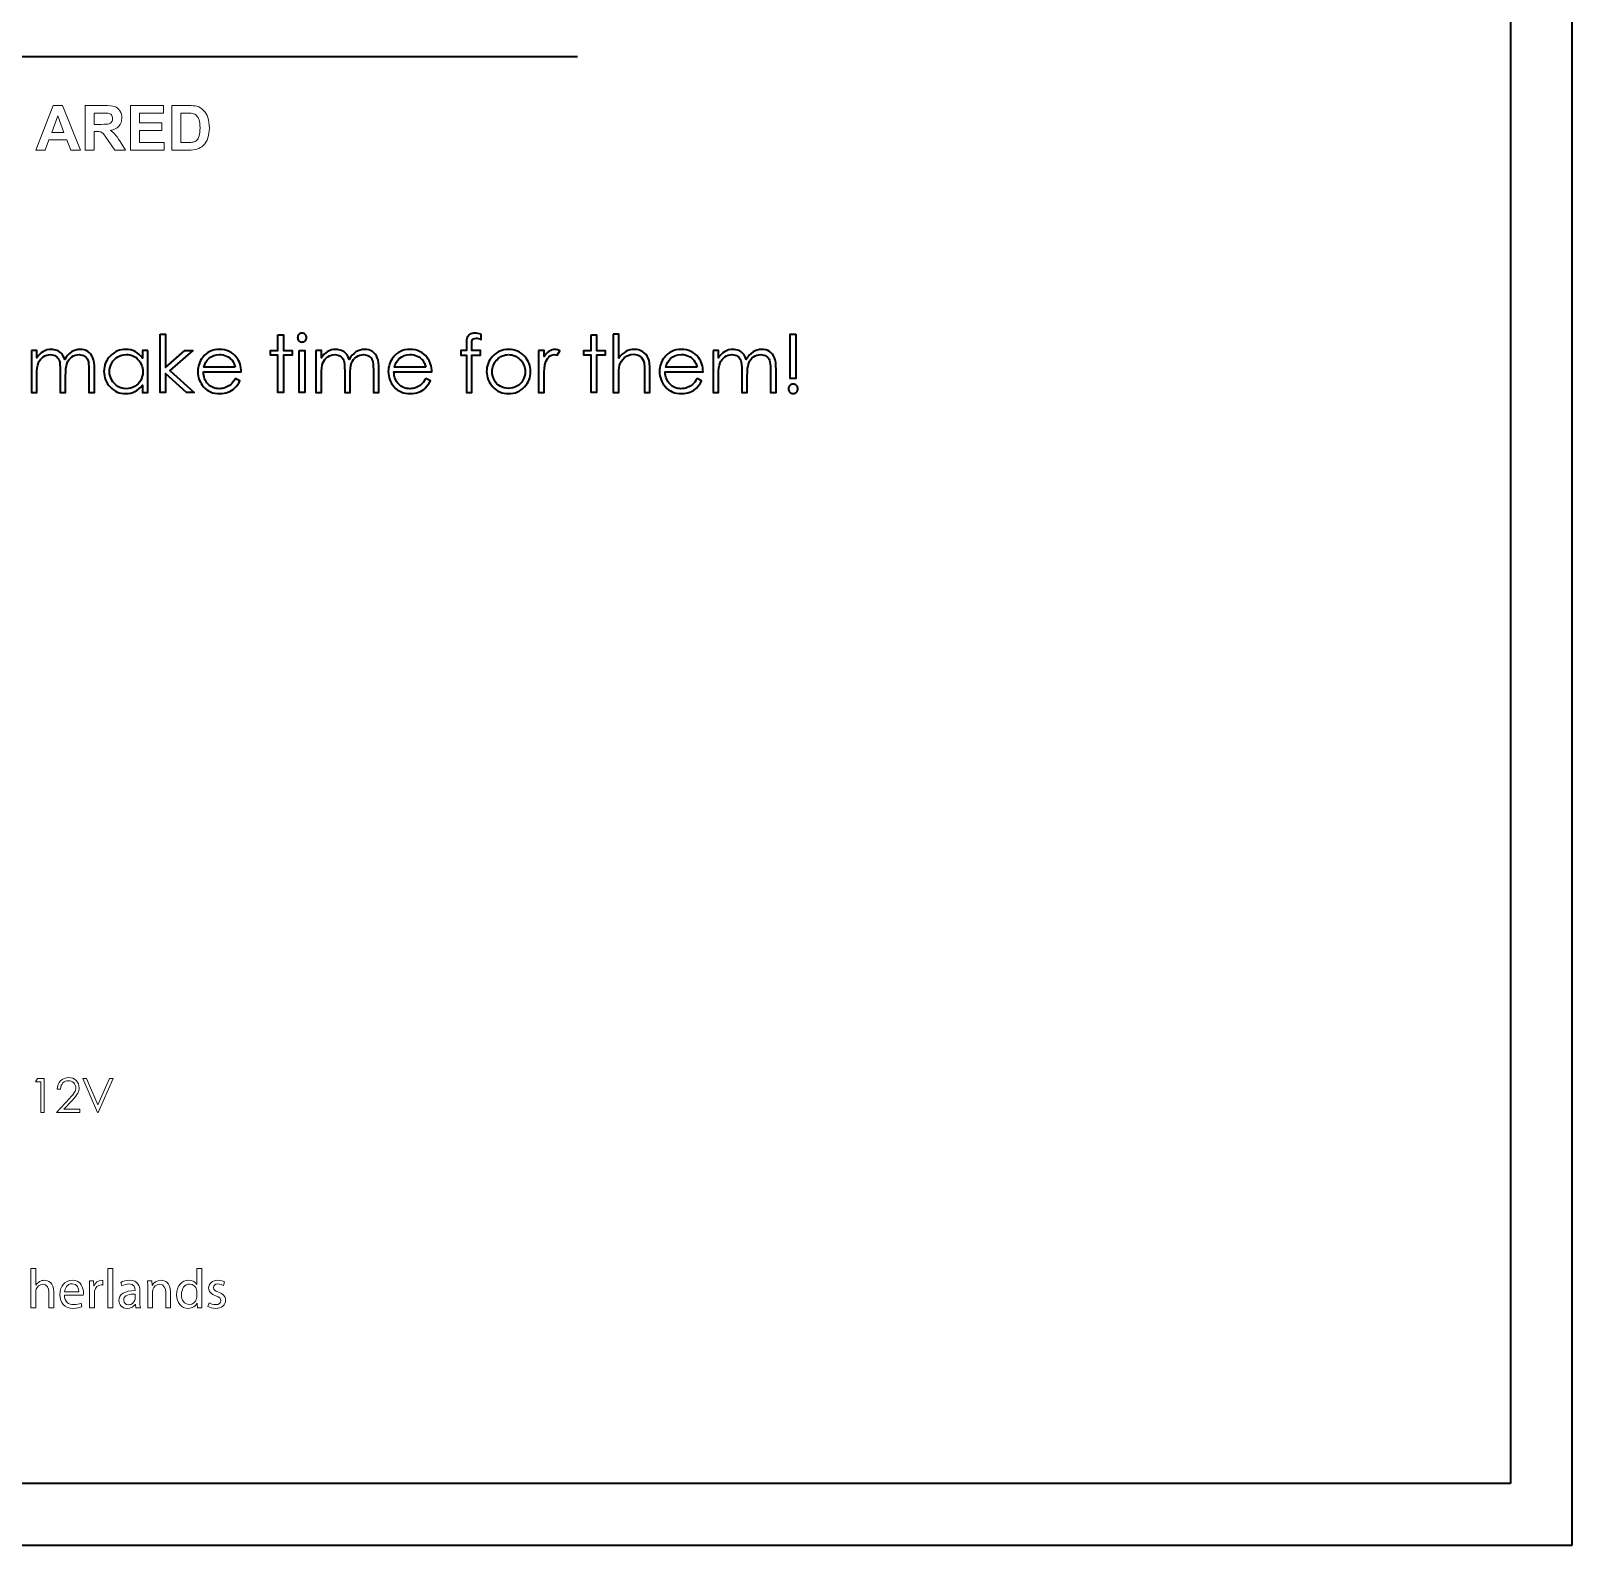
# Model space of a CAD drawing. Header units: inches. Extents: x 0 to 900, y -600 to 85.
# Drawn here: x 457.8 to 595, y -295 to -160.2 of the extents above; entities that cross this region are included whole.
import ezdxf

# ---------------------------------------------------------------- set-up
doc = ezdxf.new("R2010")
doc.units = ezdxf.units.IN
doc.header["$MEASUREMENT"] = 0
for name, color, linetype in [('01_SNIJLIJNEN', 7, 'Continuous'), ('02_GRAVEERLIJNEN', 7, 'Continuous'), ('03_GRAVEERVLAK', 7, 'Continuous')]:
    doc.layers.add(name, color=color, linetype=linetype)

msp = doc.modelspace()

# ---------------------------------------------------------------- linework, layer by layer
at = {"layer": '01_SNIJLIJNEN', "color": 5, "lineweight": 35, "true_color": 0x0000ff}
for points in [[(595, -295), (595, -5)], [(589.5, -289.5), (310.5, -289.5), (310.5, -10.5), (589.5, -10.5), (589.5, -289.5)], [(305, -295), (595, -295)]]:
    msp.add_lwpolyline(points, dxfattribs=at)
at = {"layer": '02_GRAVEERLIJNEN', "color": 1, "lineweight": 35, "true_color": 0xff0000}
msp.add_lwpolyline([(393.98, -162.48), (506.48, -162.48)], dxfattribs=at)
at = {"layer": '03_GRAVEERVLAK', "color": 1, "lineweight": 18, "true_color": 0xff0000}
for points in [[(462.23, -170.81), (461.36, -170.81), (461.01, -169.91), (459.42, -169.91), (459.1, -170.81), (458.25, -170.81), (459.79, -166.84), (460.64, -166.84), (462.23, -170.81)], [(466.67, -170.81), (466.67, -166.84), (469.62, -166.84), (469.62, -167.51), (467.47, -167.51), (467.47, -168.39), (469.47, -168.39), (469.47, -169.06), (467.47, -169.06), (467.47, -170.14), (469.69, -170.14), (469.69, -170.81), (466.67, -170.81)], [(460.76, -169.24), (460.21, -167.76), (459.67, -169.24), (460.76, -169.24)], [(458.4, -253.45), (459, -253.45), (459, -256.49), (458.7, -256.49), (458.7, -253.74), (458.22, -253.74), (458.4, -253.45)], [(462.45, -253.45), (462.78, -253.45), (463.79, -255.8), (464.81, -253.45), (465.14, -253.45), (463.82, -256.49), (463.75, -256.49), (462.45, -253.45)], [(464.67, -270.36), (465.11, -270.36), (465.11, -273.87), (464.67, -273.87), (464.67, -270.36)]]:
    msp.add_lwpolyline(points, dxfattribs=at)
at = {"layer": '03_GRAVEERVLAK', "color": 1, "lineweight": 35, "true_color": 0xff0000}
for points in [[(469.31, -187.2), (469.79, -187.2), (469.79, -190.16), (471.53, -188.65), (472.24, -188.65), (470.18, -190.43), (472.36, -192.39), (471.68, -192.39), (469.79, -190.71), (469.79, -192.39), (469.31, -192.39), (469.31, -187.2)], [(479.81, -187.25), (480.29, -187.25), (480.29, -188.65), (481.06, -188.65), (481.06, -189.06), (480.29, -189.06), (480.29, -192.39), (479.81, -192.39), (479.81, -189.06), (479.15, -189.06), (479.15, -188.65), (479.81, -188.65), (479.81, -187.25)], [(507.68, -187.25), (508.17, -187.25), (508.17, -188.65), (508.93, -188.65), (508.93, -189.06), (508.17, -189.06), (508.17, -192.39), (507.68, -192.39), (507.68, -189.06), (507.02, -189.06), (507.02, -188.65), (507.68, -188.65), (507.68, -187.25)], [(525.91, -187.2), (525.91, -191.13), (525.41, -191.13), (525.41, -187.2), (525.91, -187.2)], [(481.71, -188.65), (482.19, -188.65), (482.19, -192.39), (481.71, -192.39), (481.71, -188.65)]]:
    msp.add_lwpolyline(points, dxfattribs=at)
at = {"layer": '03_GRAVEERVLAK', "color": 1, "lineweight": 18, "true_color": 0xff0000}
for points, knots in [([(462.66, -170.81), (462.66, -170.81), (462.66, -166.84), (462.66, -166.84), (462.66, -166.84), (464.35, -166.84), (464.35, -166.84), (464.78, -166.84), (465.09, -166.87), (465.28, -166.94), (465.47, -167.01), (465.62, -167.14), (465.74, -167.32), (465.86, -167.51), (465.91, -167.72), (465.91, -167.95), (465.91, -168.25), (465.83, -168.5), (465.65, -168.69), (465.48, -168.88), (465.21, -169.01), (464.86, -169.06), (465.04, -169.16), (465.18, -169.27), (465.29, -169.39), (465.41, -169.51), (465.56, -169.73), (465.75, -170.04), (465.75, -170.04), (466.24, -170.81), (466.24, -170.81), (466.24, -170.81), (465.28, -170.81), (465.28, -170.81), (465.28, -170.81), (464.7, -169.95), (464.7, -169.95), (464.49, -169.64), (464.35, -169.44), (464.27, -169.36), (464.2, -169.28), (464.12, -169.23), (464.03, -169.2), (463.95, -169.17), (463.81, -169.15), (463.63, -169.15), (463.63, -169.15), (463.46, -169.15), (463.46, -169.15), (463.46, -169.15), (463.46, -170.81), (463.46, -170.81), (463.46, -170.81), (462.66, -170.81), (462.66, -170.81)], [0, 0, 0, 0, 1, 1, 1, 2, 2, 2, 3, 3, 3, 4, 4, 4, 5, 5, 5, 6, 6, 6, 7, 7, 7, 8, 8, 8, 9, 9, 9, 10, 10, 10, 11, 11, 11, 12, 12, 12, 13, 13, 13, 14, 14, 14, 15, 15, 15, 16, 16, 16, 17, 17, 17, 18, 18, 18, 18]), ([(470.37, -166.84), (470.37, -166.84), (471.84, -166.84), (471.84, -166.84), (472.17, -166.84), (472.42, -166.86), (472.59, -166.91), (472.83, -166.98), (473.03, -167.1), (473.19, -167.28), (473.36, -167.45), (473.49, -167.67), (473.57, -167.92), (473.66, -168.18), (473.7, -168.49), (473.7, -168.86), (473.7, -169.19), (473.66, -169.47), (473.58, -169.71), (473.48, -170), (473.34, -170.23), (473.16, -170.41), (473.02, -170.55), (472.83, -170.65), (472.59, -170.73), (472.41, -170.78), (472.18, -170.81), (471.88, -170.81), (471.88, -170.81), (470.37, -170.81), (470.37, -170.81), (470.37, -170.81), (470.37, -166.84), (470.37, -166.84)], [0, 0, 0, 0, 1, 1, 1, 2, 2, 2, 3, 3, 3, 4, 4, 4, 5, 5, 5, 6, 6, 6, 7, 7, 7, 8, 8, 8, 9, 9, 9, 10, 10, 10, 11, 11, 11, 11]), ([(463.46, -168.52), (463.46, -168.52), (464.06, -168.52), (464.06, -168.52), (464.44, -168.52), (464.68, -168.5), (464.78, -168.47), (464.88, -168.44), (464.95, -168.38), (465, -168.3), (465.06, -168.22), (465.09, -168.12), (465.09, -168), (465.09, -167.87), (465.05, -167.76), (464.98, -167.68), (464.91, -167.6), (464.81, -167.54), (464.68, -167.52), (464.61, -167.51), (464.42, -167.51), (464.09, -167.51), (464.09, -167.51), (463.46, -167.51), (463.46, -167.51), (463.46, -167.51), (463.46, -168.52), (463.46, -168.52)], [0, 0, 0, 0, 1, 1, 1, 2, 2, 2, 3, 3, 3, 4, 4, 4, 5, 5, 5, 6, 6, 6, 7, 7, 7, 8, 8, 8, 9, 9, 9, 9]), ([(471.17, -167.51), (471.17, -167.51), (471.17, -170.14), (471.17, -170.14), (471.17, -170.14), (471.77, -170.14), (471.77, -170.14), (472, -170.14), (472.16, -170.13), (472.26, -170.1), (472.39, -170.07), (472.5, -170.02), (472.58, -169.94), (472.67, -169.86), (472.74, -169.73), (472.79, -169.55), (472.85, -169.38), (472.87, -169.13), (472.87, -168.83), (472.87, -168.52), (472.85, -168.28), (472.79, -168.12), (472.74, -167.95), (472.66, -167.83), (472.56, -167.73), (472.47, -167.64), (472.34, -167.58), (472.19, -167.55), (472.08, -167.52), (471.86, -167.51), (471.53, -167.51), (471.53, -167.51), (471.17, -167.51), (471.17, -167.51)], [0, 0, 0, 0, 1, 1, 1, 2, 2, 2, 3, 3, 3, 4, 4, 4, 5, 5, 5, 6, 6, 6, 7, 7, 7, 8, 8, 8, 9, 9, 9, 10, 10, 10, 11, 11, 11, 11]), ([(460.45, -254.4), (460.45, -254.4), (460.16, -254.4), (460.16, -254.4), (460.17, -254.1), (460.27, -253.85), (460.46, -253.66), (460.66, -253.47), (460.89, -253.37), (461.18, -253.37), (461.45, -253.37), (461.68, -253.46), (461.85, -253.64), (462.03, -253.82), (462.11, -254.03), (462.11, -254.28), (462.11, -254.45), (462.07, -254.61), (461.99, -254.76), (461.91, -254.92), (461.75, -255.12), (461.51, -255.38), (461.51, -255.38), (460.75, -256.19), (460.75, -256.19), (460.75, -256.19), (462.16, -256.19), (462.16, -256.19), (462.16, -256.19), (462.16, -256.49), (462.16, -256.49), (462.16, -256.49), (460.09, -256.49), (460.09, -256.49), (460.09, -256.49), (461.25, -255.23), (461.25, -255.23), (461.49, -254.98), (461.64, -254.79), (461.71, -254.67), (461.78, -254.55), (461.82, -254.42), (461.82, -254.28), (461.82, -254.11), (461.75, -253.97), (461.63, -253.84), (461.5, -253.72), (461.34, -253.66), (461.16, -253.66), (460.96, -253.66), (460.8, -253.72), (460.67, -253.85), (460.55, -253.98), (460.47, -254.16), (460.45, -254.4)], [0, 0, 0, 0, 1, 1, 1, 2, 2, 2, 3, 3, 3, 4, 4, 4, 5, 5, 5, 6, 6, 6, 7, 7, 7, 8, 8, 8, 9, 9, 9, 10, 10, 10, 11, 11, 11, 12, 12, 12, 13, 13, 13, 14, 14, 14, 15, 15, 15, 16, 16, 16, 17, 17, 17, 18, 18, 18, 18]), ([(457.82, -270.36), (457.82, -270.36), (458.25, -270.36), (458.25, -270.36), (458.25, -270.36), (458.25, -271.85), (458.25, -271.85), (458.25, -271.85), (458.26, -271.85), (458.26, -271.85), (458.33, -271.73), (458.44, -271.62), (458.58, -271.54), (458.7, -271.47), (458.86, -271.42), (459.02, -271.42), (459.34, -271.42), (459.86, -271.62), (459.86, -272.44), (459.86, -272.44), (459.86, -273.87), (459.86, -273.87), (459.86, -273.87), (459.42, -273.87), (459.42, -273.87), (459.42, -273.87), (459.42, -272.49), (459.42, -272.49), (459.42, -272.11), (459.28, -271.78), (458.87, -271.78), (458.59, -271.78), (458.36, -271.98), (458.28, -272.22), (458.26, -272.28), (458.25, -272.34), (458.25, -272.42), (458.25, -272.42), (458.25, -273.87), (458.25, -273.87), (458.25, -273.87), (457.82, -273.87), (457.82, -273.87), (457.82, -273.87), (457.82, -270.36), (457.82, -270.36)], [0, 0, 0, 0, 1, 1, 1, 2, 2, 2, 3, 3, 3, 4, 4, 4, 5, 5, 5, 6, 6, 6, 7, 7, 7, 8, 8, 8, 9, 9, 9, 10, 10, 10, 11, 11, 11, 12, 12, 12, 13, 13, 13, 14, 14, 14, 15, 15, 15, 15]), ([(460.8, -272.75), (460.81, -273.34), (461.19, -273.58), (461.62, -273.58), (461.93, -273.58), (462.12, -273.53), (462.29, -273.46), (462.29, -273.46), (462.36, -273.77), (462.36, -273.77), (462.21, -273.84), (461.94, -273.92), (461.56, -273.92), (460.83, -273.92), (460.39, -273.43), (460.39, -272.71), (460.39, -271.99), (460.81, -271.42), (461.51, -271.42), (462.29, -271.42), (462.5, -272.11), (462.5, -272.55), (462.5, -272.64), (462.49, -272.71), (462.48, -272.75), (462.48, -272.75), (460.8, -272.75), (460.8, -272.75)], [0, 0, 0, 0, 1, 1, 1, 2, 2, 2, 3, 3, 3, 4, 4, 4, 5, 5, 5, 6, 6, 6, 7, 7, 7, 8, 8, 8, 9, 9, 9, 9]), ([(463.04, -272.22), (463.04, -271.94), (463.03, -271.7), (463.02, -271.47), (463.02, -271.47), (463.4, -271.47), (463.4, -271.47), (463.4, -271.47), (463.41, -271.94), (463.41, -271.94), (463.41, -271.94), (463.43, -271.94), (463.43, -271.94), (463.54, -271.62), (463.8, -271.42), (464.09, -271.42), (464.14, -271.42), (464.18, -271.43), (464.22, -271.44), (464.22, -271.44), (464.22, -271.85), (464.22, -271.85), (464.17, -271.84), (464.13, -271.83), (464.07, -271.83), (463.76, -271.83), (463.54, -272.06), (463.49, -272.39), (463.48, -272.45), (463.47, -272.52), (463.47, -272.59), (463.47, -272.59), (463.47, -273.87), (463.47, -273.87), (463.47, -273.87), (463.04, -273.87), (463.04, -273.87), (463.04, -273.87), (463.04, -272.22), (463.04, -272.22)], [0, 0, 0, 0, 1, 1, 1, 2, 2, 2, 3, 3, 3, 4, 4, 4, 5, 5, 5, 6, 6, 6, 7, 7, 7, 8, 8, 8, 9, 9, 9, 10, 10, 10, 11, 11, 11, 12, 12, 12, 13, 13, 13, 13]), ([(467.16, -273.87), (467.16, -273.87), (467.13, -273.57), (467.13, -273.57), (467.13, -273.57), (467.11, -273.57), (467.11, -273.57), (466.98, -273.75), (466.72, -273.92), (466.38, -273.92), (465.89, -273.92), (465.65, -273.58), (465.65, -273.23), (465.65, -272.66), (466.16, -272.34), (467.09, -272.34), (467.09, -272.34), (467.09, -272.3), (467.09, -272.3), (467.09, -272.1), (467.03, -271.74), (466.54, -271.74), (466.32, -271.74), (466.09, -271.81), (465.92, -271.92), (465.92, -271.92), (465.82, -271.63), (465.82, -271.63), (466.02, -271.5), (466.3, -271.42), (466.61, -271.42), (467.34, -271.42), (467.52, -271.92), (467.52, -272.4), (467.52, -272.4), (467.52, -273.29), (467.52, -273.29), (467.52, -273.5), (467.53, -273.7), (467.56, -273.87), (467.56, -273.87), (467.16, -273.87), (467.16, -273.87)], [0, 0, 0, 0, 1, 1, 1, 2, 2, 2, 3, 3, 3, 4, 4, 4, 5, 5, 5, 6, 6, 6, 7, 7, 7, 8, 8, 8, 9, 9, 9, 10, 10, 10, 11, 11, 11, 12, 12, 12, 13, 13, 13, 14, 14, 14, 14]), ([(468.22, -272.12), (468.22, -271.88), (468.21, -271.67), (468.2, -271.47), (468.2, -271.47), (468.58, -271.47), (468.58, -271.47), (468.58, -271.47), (468.61, -271.87), (468.61, -271.87), (468.61, -271.87), (468.62, -271.87), (468.62, -271.87), (468.74, -271.64), (469.01, -271.42), (469.41, -271.42), (469.74, -271.42), (470.25, -271.62), (470.25, -272.44), (470.25, -272.44), (470.25, -273.87), (470.25, -273.87), (470.25, -273.87), (469.82, -273.87), (469.82, -273.87), (469.82, -273.87), (469.82, -272.49), (469.82, -272.49), (469.82, -272.1), (469.67, -271.78), (469.26, -271.78), (468.98, -271.78), (468.75, -271.98), (468.68, -272.23), (468.66, -272.28), (468.65, -272.35), (468.65, -272.43), (468.65, -272.43), (468.65, -273.87), (468.65, -273.87), (468.65, -273.87), (468.22, -273.87), (468.22, -273.87), (468.22, -273.87), (468.22, -272.12), (468.22, -272.12)], [0, 0, 0, 0, 1, 1, 1, 2, 2, 2, 3, 3, 3, 4, 4, 4, 5, 5, 5, 6, 6, 6, 7, 7, 7, 8, 8, 8, 9, 9, 9, 10, 10, 10, 11, 11, 11, 12, 12, 12, 13, 13, 13, 14, 14, 14, 15, 15, 15, 15]), ([(473.02, -270.36), (473.02, -270.36), (473.02, -273.25), (473.02, -273.25), (473.02, -273.46), (473.03, -273.7), (473.04, -273.87), (473.04, -273.87), (472.65, -273.87), (472.65, -273.87), (472.65, -273.87), (472.63, -273.45), (472.63, -273.45), (472.63, -273.45), (472.62, -273.45), (472.62, -273.45), (472.49, -273.72), (472.2, -273.92), (471.81, -273.92), (471.23, -273.92), (470.78, -273.43), (470.78, -272.71), (470.78, -271.91), (471.27, -271.42), (471.86, -271.42), (472.22, -271.42), (472.47, -271.59), (472.58, -271.79), (472.58, -271.79), (472.59, -271.79), (472.59, -271.79), (472.59, -271.79), (472.59, -270.36), (472.59, -270.36), (472.59, -270.36), (473.02, -270.36), (473.02, -270.36)], [0, 0, 0, 0, 1, 1, 1, 2, 2, 2, 3, 3, 3, 4, 4, 4, 5, 5, 5, 6, 6, 6, 7, 7, 7, 8, 8, 8, 9, 9, 9, 10, 10, 10, 11, 11, 11, 12, 12, 12, 12]), ([(473.68, -273.42), (473.81, -273.51), (474.04, -273.59), (474.26, -273.59), (474.57, -273.59), (474.72, -273.44), (474.72, -273.24), (474.72, -273.03), (474.6, -272.92), (474.28, -272.8), (473.85, -272.65), (473.64, -272.41), (473.64, -272.12), (473.64, -271.74), (473.96, -271.42), (474.47, -271.42), (474.71, -271.42), (474.92, -271.49), (475.06, -271.57), (475.06, -271.57), (474.95, -271.89), (474.95, -271.89), (474.85, -271.83), (474.68, -271.75), (474.46, -271.75), (474.2, -271.75), (474.06, -271.9), (474.06, -272.07), (474.06, -272.27), (474.2, -272.36), (474.51, -272.48), (474.93, -272.64), (475.14, -272.84), (475.14, -273.2), (475.14, -273.62), (474.82, -273.92), (474.25, -273.92), (473.99, -273.92), (473.74, -273.85), (473.57, -273.75), (473.57, -273.75), (473.68, -273.42), (473.68, -273.42)], [0, 0, 0, 0, 1, 1, 1, 2, 2, 2, 3, 3, 3, 4, 4, 4, 5, 5, 5, 6, 6, 6, 7, 7, 7, 8, 8, 8, 9, 9, 9, 10, 10, 10, 11, 11, 11, 12, 12, 12, 13, 13, 13, 14, 14, 14, 14]), ([(462.08, -272.44), (462.08, -272.16), (461.96, -271.73), (461.48, -271.73), (461.04, -271.73), (460.84, -272.14), (460.81, -272.44), (460.81, -272.44), (462.08, -272.44), (462.08, -272.44)], [0, 0, 0, 0, 1, 1, 1, 2, 2, 2, 3, 3, 3, 3]), ([(467.1, -272.65), (466.62, -272.64), (466.08, -272.72), (466.08, -273.18), (466.08, -273.47), (466.27, -273.6), (466.49, -273.6), (466.8, -273.6), (467, -273.4), (467.07, -273.2), (467.09, -273.16), (467.1, -273.11), (467.1, -273.06), (467.1, -273.06), (467.1, -272.65), (467.1, -272.65)], [0, 0, 0, 0, 1, 1, 1, 2, 2, 2, 3, 3, 3, 4, 4, 4, 5, 5, 5, 5]), ([(472.59, -272.45), (472.59, -272.39), (472.58, -272.32), (472.57, -272.27), (472.5, -271.99), (472.27, -271.76), (471.94, -271.76), (471.49, -271.76), (471.22, -272.16), (471.22, -272.69), (471.22, -273.17), (471.46, -273.57), (471.93, -273.57), (472.22, -273.57), (472.49, -273.38), (472.57, -273.05), (472.58, -272.99), (472.59, -272.93), (472.59, -272.86), (472.59, -272.86), (472.59, -272.45), (472.59, -272.45)], [0, 0, 0, 0, 1, 1, 1, 2, 2, 2, 3, 3, 3, 4, 4, 4, 5, 5, 5, 6, 6, 6, 7, 7, 7, 7])]:
    msp.add_open_spline(points, degree=3, knots=knots, dxfattribs=at)
at = {"layer": '03_GRAVEERVLAK', "color": 1, "lineweight": 35, "true_color": 0xff0000}
for points, knots in [([(481.95, -187.1), (482.06, -187.1), (482.15, -187.14), (482.23, -187.22), (482.31, -187.3), (482.35, -187.39), (482.35, -187.5), (482.35, -187.61), (482.31, -187.7), (482.23, -187.78), (482.15, -187.86), (482.06, -187.9), (481.95, -187.9), (481.84, -187.9), (481.75, -187.86), (481.67, -187.78), (481.59, -187.7), (481.56, -187.61), (481.56, -187.5), (481.56, -187.39), (481.59, -187.3), (481.67, -187.22), (481.75, -187.14), (481.84, -187.1), (481.95, -187.1)], [0, 0, 0, 0, 1, 1, 1, 2, 2, 2, 3, 3, 3, 4, 4, 4, 5, 5, 5, 6, 6, 6, 7, 7, 7, 8, 8, 8, 8]), ([(497.9, -187.2), (497.9, -187.2), (497.9, -187.67), (497.9, -187.67), (497.72, -187.6), (497.57, -187.56), (497.44, -187.56), (497.35, -187.56), (497.27, -187.58), (497.21, -187.61), (497.14, -187.65), (497.11, -187.7), (497.09, -187.75), (497.07, -187.79), (497.06, -187.93), (497.06, -188.14), (497.06, -188.14), (497.06, -188.65), (497.06, -188.65), (497.06, -188.65), (497.85, -188.65), (497.85, -188.65), (497.85, -188.65), (497.85, -189.06), (497.85, -189.06), (497.85, -189.06), (497.06, -189.06), (497.06, -189.06), (497.06, -189.06), (497.06, -192.39), (497.06, -192.39), (497.06, -192.39), (496.58, -192.39), (496.58, -192.39), (496.58, -192.39), (496.58, -189.06), (496.58, -189.06), (496.58, -189.06), (496.09, -189.06), (496.09, -189.06), (496.09, -189.06), (496.09, -188.65), (496.09, -188.65), (496.09, -188.65), (496.58, -188.65), (496.58, -188.65), (496.58, -188.65), (496.58, -188.06), (496.58, -188.06), (496.58, -187.79), (496.6, -187.6), (496.65, -187.49), (496.7, -187.37), (496.79, -187.28), (496.9, -187.21), (497.02, -187.14), (497.17, -187.1), (497.33, -187.1), (497.49, -187.1), (497.68, -187.14), (497.9, -187.2)], [0, 0, 0, 0, 1, 1, 1, 2, 2, 2, 3, 3, 3, 4, 4, 4, 5, 5, 5, 6, 6, 6, 7, 7, 7, 8, 8, 8, 9, 9, 9, 10, 10, 10, 11, 11, 11, 12, 12, 12, 13, 13, 13, 14, 14, 14, 15, 15, 15, 16, 16, 16, 17, 17, 17, 18, 18, 18, 19, 19, 19, 20, 20, 20, 20]), ([(509.65, -187.2), (509.65, -187.2), (510.14, -187.2), (510.14, -187.2), (510.14, -187.2), (510.14, -189.32), (510.14, -189.32), (510.33, -189.06), (510.55, -188.87), (510.78, -188.74), (511.01, -188.61), (511.27, -188.55), (511.54, -188.55), (511.82, -188.55), (512.07, -188.62), (512.29, -188.76), (512.5, -188.91), (512.66, -189.1), (512.77, -189.34), (512.87, -189.58), (512.92, -189.95), (512.92, -190.47), (512.92, -190.47), (512.92, -192.39), (512.92, -192.39), (512.92, -192.39), (512.44, -192.39), (512.44, -192.39), (512.44, -192.39), (512.44, -190.61), (512.44, -190.61), (512.44, -190.17), (512.42, -189.89), (512.39, -189.74), (512.33, -189.49), (512.22, -189.31), (512.06, -189.18), (511.91, -189.06), (511.7, -188.99), (511.44, -188.99), (511.15, -188.99), (510.89, -189.09), (510.66, -189.28), (510.43, -189.48), (510.28, -189.72), (510.2, -190), (510.16, -190.18), (510.14, -190.52), (510.14, -191.02), (510.14, -191.02), (510.14, -192.39), (510.14, -192.39), (510.14, -192.39), (509.65, -192.39), (509.65, -192.39), (509.65, -192.39), (509.65, -187.2), (509.65, -187.2)], [0, 0, 0, 0, 1, 1, 1, 2, 2, 2, 3, 3, 3, 4, 4, 4, 5, 5, 5, 6, 6, 6, 7, 7, 7, 8, 8, 8, 9, 9, 9, 10, 10, 10, 11, 11, 11, 12, 12, 12, 13, 13, 13, 14, 14, 14, 15, 15, 15, 16, 16, 16, 17, 17, 17, 18, 18, 18, 19, 19, 19, 19]), ([(457.87, -188.65), (457.87, -188.65), (458.35, -188.65), (458.35, -188.65), (458.35, -188.65), (458.35, -189.29), (458.35, -189.29), (458.52, -189.05), (458.69, -188.88), (458.87, -188.77), (459.11, -188.62), (459.37, -188.55), (459.64, -188.55), (459.82, -188.55), (459.99, -188.59), (460.16, -188.66), (460.32, -188.73), (460.45, -188.82), (460.56, -188.94), (460.66, -189.06), (460.75, -189.23), (460.83, -189.45), (460.99, -189.15), (461.19, -188.93), (461.43, -188.78), (461.67, -188.63), (461.93, -188.55), (462.2, -188.55), (462.46, -188.55), (462.69, -188.62), (462.89, -188.75), (463.09, -188.88), (463.23, -189.06), (463.33, -189.29), (463.43, -189.53), (463.48, -189.88), (463.48, -190.35), (463.48, -190.35), (463.48, -192.39), (463.48, -192.39), (463.48, -192.39), (462.98, -192.39), (462.98, -192.39), (462.98, -192.39), (462.98, -190.35), (462.98, -190.35), (462.98, -189.95), (462.95, -189.67), (462.9, -189.52), (462.84, -189.37), (462.74, -189.25), (462.6, -189.16), (462.46, -189.06), (462.3, -189.02), (462.11, -189.02), (461.87, -189.02), (461.66, -189.09), (461.47, -189.22), (461.27, -189.36), (461.13, -189.55), (461.04, -189.78), (460.95, -190.01), (460.91, -190.39), (460.91, -190.93), (460.91, -190.93), (460.91, -192.39), (460.91, -192.39), (460.91, -192.39), (460.43, -192.39), (460.43, -192.39), (460.43, -192.39), (460.43, -190.48), (460.43, -190.48), (460.43, -190.02), (460.4, -189.72), (460.34, -189.55), (460.29, -189.39), (460.19, -189.26), (460.05, -189.16), (459.91, -189.07), (459.74, -189.02), (459.55, -189.02), (459.32, -189.02), (459.12, -189.09), (458.92, -189.22), (458.73, -189.35), (458.58, -189.54), (458.49, -189.76), (458.4, -189.99), (458.35, -190.34), (458.35, -190.81), (458.35, -190.81), (458.35, -192.39), (458.35, -192.39), (458.35, -192.39), (457.87, -192.39), (457.87, -192.39), (457.87, -192.39), (457.87, -188.65), (457.87, -188.65)], [0, 0, 0, 0, 1, 1, 1, 2, 2, 2, 3, 3, 3, 4, 4, 4, 5, 5, 5, 6, 6, 6, 7, 7, 7, 8, 8, 8, 9, 9, 9, 10, 10, 10, 11, 11, 11, 12, 12, 12, 13, 13, 13, 14, 14, 14, 15, 15, 15, 16, 16, 16, 17, 17, 17, 18, 18, 18, 19, 19, 19, 20, 20, 20, 21, 21, 21, 22, 22, 22, 23, 23, 23, 24, 24, 24, 25, 25, 25, 26, 26, 26, 27, 27, 27, 28, 28, 28, 29, 29, 29, 30, 30, 30, 31, 31, 31, 32, 32, 32, 33, 33, 33, 33]), ([(468.23, -188.65), (468.23, -188.65), (468.23, -192.39), (468.23, -192.39), (468.23, -192.39), (467.75, -192.39), (467.75, -192.39), (467.75, -192.39), (467.75, -191.75), (467.75, -191.75), (467.55, -192), (467.32, -192.18), (467.07, -192.3), (466.82, -192.43), (466.54, -192.49), (466.25, -192.49), (465.71, -192.49), (465.26, -192.3), (464.89, -191.91), (464.51, -191.53), (464.32, -191.06), (464.32, -190.51), (464.32, -189.97), (464.51, -189.51), (464.89, -189.13), (465.27, -188.74), (465.73, -188.55), (466.26, -188.55), (466.57, -188.55), (466.85, -188.62), (467.09, -188.75), (467.34, -188.88), (467.56, -189.07), (467.75, -189.34), (467.75, -189.34), (467.75, -188.65), (467.75, -188.65), (467.75, -188.65), (468.23, -188.65), (468.23, -188.65)], [0, 0, 0, 0, 1, 1, 1, 2, 2, 2, 3, 3, 3, 4, 4, 4, 5, 5, 5, 6, 6, 6, 7, 7, 7, 8, 8, 8, 9, 9, 9, 10, 10, 10, 11, 11, 11, 12, 12, 12, 13, 13, 13, 13]), ([(466.3, -189.01), (466.03, -189.01), (465.78, -189.08), (465.56, -189.21), (465.33, -189.34), (465.15, -189.53), (465.01, -189.77), (464.88, -190.01), (464.81, -190.26), (464.81, -190.53), (464.81, -190.79), (464.88, -191.04), (465.01, -191.28), (465.15, -191.52), (465.33, -191.71), (465.56, -191.85), (465.79, -191.98), (466.03, -192.05), (466.3, -192.05), (466.56, -192.05), (466.81, -191.98), (467.05, -191.85), (467.28, -191.71), (467.46, -191.53), (467.59, -191.31), (467.72, -191.08), (467.78, -190.82), (467.78, -190.54), (467.78, -190.11), (467.64, -189.74), (467.35, -189.45), (467.07, -189.16), (466.72, -189.01), (466.3, -189.01)], [0, 0, 0, 0, 1, 1, 1, 2, 2, 2, 3, 3, 3, 4, 4, 4, 5, 5, 5, 6, 6, 6, 7, 7, 7, 8, 8, 8, 9, 9, 9, 10, 10, 10, 11, 11, 11, 11]), ([(476.01, -191.15), (476.01, -191.15), (476.42, -191.36), (476.42, -191.36), (476.28, -191.63), (476.13, -191.84), (475.95, -192), (475.78, -192.16), (475.58, -192.28), (475.36, -192.37), (475.14, -192.45), (474.9, -192.49), (474.62, -192.49), (474.01, -192.49), (473.53, -192.29), (473.19, -191.89), (472.84, -191.49), (472.67, -191.04), (472.67, -190.53), (472.67, -190.06), (472.82, -189.63), (473.11, -189.26), (473.48, -188.79), (473.97, -188.55), (474.59, -188.55), (475.23, -188.55), (475.74, -188.79), (476.13, -189.28), (476.4, -189.62), (476.53, -190.05), (476.54, -190.56), (476.54, -190.56), (473.17, -190.56), (473.17, -190.56), (473.18, -190.99), (473.31, -191.35), (473.58, -191.63), (473.85, -191.91), (474.19, -192.05), (474.58, -192.05), (474.77, -192.05), (474.96, -192.01), (475.14, -191.95), (475.32, -191.88), (475.47, -191.79), (475.6, -191.68), (475.72, -191.57), (475.86, -191.4), (476.01, -191.15)], [0, 0, 0, 0, 1, 1, 1, 2, 2, 2, 3, 3, 3, 4, 4, 4, 5, 5, 5, 6, 6, 6, 7, 7, 7, 8, 8, 8, 9, 9, 9, 10, 10, 10, 11, 11, 11, 12, 12, 12, 13, 13, 13, 14, 14, 14, 15, 15, 15, 16, 16, 16, 16]), ([(476.01, -190.14), (475.94, -189.88), (475.85, -189.68), (475.73, -189.52), (475.6, -189.37), (475.44, -189.25), (475.24, -189.15), (475.04, -189.06), (474.82, -189.01), (474.6, -189.01), (474.23, -189.01), (473.92, -189.13), (473.65, -189.37), (473.46, -189.54), (473.31, -189.8), (473.21, -190.14), (473.21, -190.14), (476.01, -190.14), (476.01, -190.14)], [0, 0, 0, 0, 1, 1, 1, 2, 2, 2, 3, 3, 3, 4, 4, 4, 5, 5, 5, 6, 6, 6, 6]), ([(483.19, -188.65), (483.19, -188.65), (483.67, -188.65), (483.67, -188.65), (483.67, -188.65), (483.67, -189.29), (483.67, -189.29), (483.84, -189.05), (484.01, -188.88), (484.19, -188.77), (484.43, -188.62), (484.69, -188.55), (484.96, -188.55), (485.14, -188.55), (485.31, -188.59), (485.48, -188.66), (485.64, -188.73), (485.77, -188.82), (485.88, -188.94), (485.98, -189.06), (486.07, -189.23), (486.15, -189.45), (486.31, -189.15), (486.51, -188.93), (486.75, -188.78), (486.99, -188.63), (487.25, -188.55), (487.53, -188.55), (487.78, -188.55), (488.01, -188.62), (488.21, -188.75), (488.41, -188.88), (488.56, -189.06), (488.65, -189.29), (488.75, -189.53), (488.8, -189.88), (488.8, -190.35), (488.8, -190.35), (488.8, -192.39), (488.8, -192.39), (488.8, -192.39), (488.3, -192.39), (488.3, -192.39), (488.3, -192.39), (488.3, -190.35), (488.3, -190.35), (488.3, -189.95), (488.28, -189.67), (488.22, -189.52), (488.16, -189.37), (488.06, -189.25), (487.92, -189.16), (487.79, -189.06), (487.62, -189.02), (487.43, -189.02), (487.2, -189.02), (486.98, -189.09), (486.79, -189.22), (486.59, -189.36), (486.45, -189.55), (486.36, -189.78), (486.27, -190.01), (486.23, -190.39), (486.23, -190.93), (486.23, -190.93), (486.23, -192.39), (486.23, -192.39), (486.23, -192.39), (485.75, -192.39), (485.75, -192.39), (485.75, -192.39), (485.75, -190.48), (485.75, -190.48), (485.75, -190.02), (485.72, -189.72), (485.66, -189.55), (485.61, -189.39), (485.51, -189.26), (485.37, -189.16), (485.23, -189.07), (485.06, -189.02), (484.87, -189.02), (484.65, -189.02), (484.44, -189.09), (484.24, -189.22), (484.05, -189.35), (483.91, -189.54), (483.81, -189.76), (483.72, -189.99), (483.67, -190.34), (483.67, -190.81), (483.67, -190.81), (483.67, -192.39), (483.67, -192.39), (483.67, -192.39), (483.19, -192.39), (483.19, -192.39), (483.19, -192.39), (483.19, -188.65), (483.19, -188.65)], [0, 0, 0, 0, 1, 1, 1, 2, 2, 2, 3, 3, 3, 4, 4, 4, 5, 5, 5, 6, 6, 6, 7, 7, 7, 8, 8, 8, 9, 9, 9, 10, 10, 10, 11, 11, 11, 12, 12, 12, 13, 13, 13, 14, 14, 14, 15, 15, 15, 16, 16, 16, 17, 17, 17, 18, 18, 18, 19, 19, 19, 20, 20, 20, 21, 21, 21, 22, 22, 22, 23, 23, 23, 24, 24, 24, 25, 25, 25, 26, 26, 26, 27, 27, 27, 28, 28, 28, 29, 29, 29, 30, 30, 30, 31, 31, 31, 32, 32, 32, 33, 33, 33, 33]), ([(492.97, -191.15), (492.97, -191.15), (493.38, -191.36), (493.38, -191.36), (493.24, -191.63), (493.09, -191.84), (492.91, -192), (492.74, -192.16), (492.54, -192.28), (492.32, -192.37), (492.11, -192.45), (491.86, -192.49), (491.58, -192.49), (490.97, -192.49), (490.49, -192.29), (490.15, -191.89), (489.8, -191.49), (489.63, -191.04), (489.63, -190.53), (489.63, -190.06), (489.78, -189.63), (490.07, -189.26), (490.44, -188.79), (490.93, -188.55), (491.55, -188.55), (492.19, -188.55), (492.7, -188.79), (493.09, -189.28), (493.36, -189.62), (493.49, -190.05), (493.5, -190.56), (493.5, -190.56), (490.13, -190.56), (490.13, -190.56), (490.14, -190.99), (490.27, -191.35), (490.54, -191.63), (490.81, -191.91), (491.15, -192.05), (491.54, -192.05), (491.73, -192.05), (491.92, -192.01), (492.1, -191.95), (492.28, -191.88), (492.43, -191.79), (492.56, -191.68), (492.68, -191.57), (492.82, -191.4), (492.97, -191.15)], [0, 0, 0, 0, 1, 1, 1, 2, 2, 2, 3, 3, 3, 4, 4, 4, 5, 5, 5, 6, 6, 6, 7, 7, 7, 8, 8, 8, 9, 9, 9, 10, 10, 10, 11, 11, 11, 12, 12, 12, 13, 13, 13, 14, 14, 14, 15, 15, 15, 16, 16, 16, 16]), ([(492.97, -190.14), (492.9, -189.88), (492.81, -189.68), (492.69, -189.52), (492.56, -189.37), (492.4, -189.25), (492.2, -189.15), (492, -189.06), (491.78, -189.01), (491.56, -189.01), (491.19, -189.01), (490.88, -189.13), (490.61, -189.37), (490.42, -189.54), (490.27, -189.8), (490.17, -190.14), (490.17, -190.14), (492.97, -190.14), (492.97, -190.14)], [0, 0, 0, 0, 1, 1, 1, 2, 2, 2, 3, 3, 3, 4, 4, 4, 5, 5, 5, 6, 6, 6, 6]), ([(500.34, -188.55), (500.92, -188.55), (501.4, -188.76), (501.78, -189.18), (502.12, -189.56), (502.29, -190.01), (502.29, -190.53), (502.29, -191.05), (502.11, -191.51), (501.75, -191.9), (501.38, -192.3), (500.91, -192.49), (500.34, -192.49), (499.77, -192.49), (499.3, -192.3), (498.93, -191.9), (498.57, -191.51), (498.38, -191.05), (498.38, -190.53), (498.38, -190.01), (498.56, -189.56), (498.9, -189.18), (499.28, -188.76), (499.76, -188.55), (500.34, -188.55)], [0, 0, 0, 0, 1, 1, 1, 2, 2, 2, 3, 3, 3, 4, 4, 4, 5, 5, 5, 6, 6, 6, 7, 7, 7, 8, 8, 8, 8]), ([(500.34, -189.02), (499.94, -189.02), (499.59, -189.17), (499.31, -189.47), (499.02, -189.76), (498.87, -190.12), (498.87, -190.54), (498.87, -190.81), (498.94, -191.06), (499.07, -191.3), (499.2, -191.53), (499.38, -191.71), (499.6, -191.84), (499.83, -191.97), (500.07, -192.03), (500.34, -192.03), (500.61, -192.03), (500.85, -191.97), (501.08, -191.84), (501.3, -191.71), (501.48, -191.53), (501.61, -191.3), (501.74, -191.06), (501.81, -190.81), (501.81, -190.54), (501.81, -190.12), (501.66, -189.76), (501.37, -189.47), (501.08, -189.17), (500.74, -189.02), (500.34, -189.02)], [0, 0, 0, 0, 1, 1, 1, 2, 2, 2, 3, 3, 3, 4, 4, 4, 5, 5, 5, 6, 6, 6, 7, 7, 7, 8, 8, 8, 9, 9, 9, 10, 10, 10, 10]), ([(503, -188.65), (503, -188.65), (503.5, -188.65), (503.5, -188.65), (503.5, -188.65), (503.5, -189.19), (503.5, -189.19), (503.64, -188.98), (503.8, -188.82), (503.96, -188.71), (504.13, -188.6), (504.3, -188.55), (504.47, -188.55), (504.61, -188.55), (504.75, -188.59), (504.9, -188.68), (504.9, -188.68), (504.65, -189.08), (504.65, -189.08), (504.55, -189.04), (504.46, -189.02), (504.39, -189.02), (504.23, -189.02), (504.08, -189.08), (503.93, -189.22), (503.78, -189.35), (503.66, -189.55), (503.59, -189.83), (503.53, -190.04), (503.5, -190.48), (503.5, -191.13), (503.5, -191.13), (503.5, -192.39), (503.5, -192.39), (503.5, -192.39), (503, -192.39), (503, -192.39), (503, -192.39), (503, -188.65), (503, -188.65)], [0, 0, 0, 0, 1, 1, 1, 2, 2, 2, 3, 3, 3, 4, 4, 4, 5, 5, 5, 6, 6, 6, 7, 7, 7, 8, 8, 8, 9, 9, 9, 10, 10, 10, 11, 11, 11, 12, 12, 12, 13, 13, 13, 13]), ([(517.11, -191.15), (517.11, -191.15), (517.52, -191.36), (517.52, -191.36), (517.39, -191.63), (517.23, -191.84), (517.06, -192), (516.88, -192.16), (516.69, -192.28), (516.47, -192.37), (516.25, -192.45), (516, -192.49), (515.73, -192.49), (515.11, -192.49), (514.64, -192.29), (514.29, -191.89), (513.95, -191.49), (513.77, -191.04), (513.77, -190.53), (513.77, -190.06), (513.92, -189.63), (514.21, -189.26), (514.58, -188.79), (515.08, -188.55), (515.7, -188.55), (516.34, -188.55), (516.85, -188.79), (517.23, -189.28), (517.5, -189.62), (517.64, -190.05), (517.64, -190.56), (517.64, -190.56), (514.27, -190.56), (514.27, -190.56), (514.28, -190.99), (514.42, -191.35), (514.69, -191.63), (514.96, -191.91), (515.29, -192.05), (515.68, -192.05), (515.87, -192.05), (516.06, -192.01), (516.24, -191.95), (516.42, -191.88), (516.57, -191.79), (516.7, -191.68), (516.83, -191.57), (516.96, -191.4), (517.11, -191.15)], [0, 0, 0, 0, 1, 1, 1, 2, 2, 2, 3, 3, 3, 4, 4, 4, 5, 5, 5, 6, 6, 6, 7, 7, 7, 8, 8, 8, 9, 9, 9, 10, 10, 10, 11, 11, 11, 12, 12, 12, 13, 13, 13, 14, 14, 14, 15, 15, 15, 16, 16, 16, 16]), ([(517.11, -190.14), (517.05, -189.88), (516.95, -189.68), (516.83, -189.52), (516.71, -189.37), (516.55, -189.25), (516.34, -189.15), (516.14, -189.06), (515.93, -189.01), (515.7, -189.01), (515.34, -189.01), (515.02, -189.13), (514.76, -189.37), (514.56, -189.54), (514.42, -189.8), (514.32, -190.14), (514.32, -190.14), (517.11, -190.14), (517.11, -190.14)], [0, 0, 0, 0, 1, 1, 1, 2, 2, 2, 3, 3, 3, 4, 4, 4, 5, 5, 5, 6, 6, 6, 6]), ([(518.54, -188.65), (518.54, -188.65), (519.02, -188.65), (519.02, -188.65), (519.02, -188.65), (519.02, -189.29), (519.02, -189.29), (519.19, -189.05), (519.36, -188.88), (519.54, -188.77), (519.78, -188.62), (520.04, -188.55), (520.31, -188.55), (520.49, -188.55), (520.66, -188.59), (520.82, -188.66), (520.99, -188.73), (521.12, -188.82), (521.22, -188.94), (521.33, -189.06), (521.42, -189.23), (521.49, -189.45), (521.65, -189.15), (521.85, -188.93), (522.09, -188.78), (522.34, -188.63), (522.59, -188.55), (522.87, -188.55), (523.13, -188.55), (523.36, -188.62), (523.56, -188.75), (523.76, -188.88), (523.9, -189.06), (524, -189.29), (524.1, -189.53), (524.14, -189.88), (524.14, -190.35), (524.14, -190.35), (524.14, -192.39), (524.14, -192.39), (524.14, -192.39), (523.65, -192.39), (523.65, -192.39), (523.65, -192.39), (523.65, -190.35), (523.65, -190.35), (523.65, -189.95), (523.62, -189.67), (523.56, -189.52), (523.51, -189.37), (523.41, -189.25), (523.27, -189.16), (523.13, -189.06), (522.97, -189.02), (522.78, -189.02), (522.54, -189.02), (522.33, -189.09), (522.13, -189.22), (521.94, -189.36), (521.8, -189.55), (521.71, -189.78), (521.62, -190.01), (521.58, -190.39), (521.58, -190.93), (521.58, -190.93), (521.58, -192.39), (521.58, -192.39), (521.58, -192.39), (521.09, -192.39), (521.09, -192.39), (521.09, -192.39), (521.09, -190.48), (521.09, -190.48), (521.09, -190.02), (521.07, -189.72), (521.01, -189.55), (520.95, -189.39), (520.86, -189.26), (520.72, -189.16), (520.58, -189.07), (520.41, -189.02), (520.22, -189.02), (519.99, -189.02), (519.78, -189.09), (519.59, -189.22), (519.4, -189.35), (519.25, -189.54), (519.16, -189.76), (519.07, -189.99), (519.02, -190.34), (519.02, -190.81), (519.02, -190.81), (519.02, -192.39), (519.02, -192.39), (519.02, -192.39), (518.54, -192.39), (518.54, -192.39), (518.54, -192.39), (518.54, -188.65), (518.54, -188.65)], [0, 0, 0, 0, 1, 1, 1, 2, 2, 2, 3, 3, 3, 4, 4, 4, 5, 5, 5, 6, 6, 6, 7, 7, 7, 8, 8, 8, 9, 9, 9, 10, 10, 10, 11, 11, 11, 12, 12, 12, 13, 13, 13, 14, 14, 14, 15, 15, 15, 16, 16, 16, 17, 17, 17, 18, 18, 18, 19, 19, 19, 20, 20, 20, 21, 21, 21, 22, 22, 22, 23, 23, 23, 24, 24, 24, 25, 25, 25, 26, 26, 26, 27, 27, 27, 28, 28, 28, 29, 29, 29, 30, 30, 30, 31, 31, 31, 32, 32, 32, 33, 33, 33, 33]), ([(525.66, -191.64), (525.78, -191.64), (525.88, -191.68), (525.96, -191.76), (526.05, -191.84), (526.09, -191.94), (526.09, -192.06), (526.09, -192.18), (526.05, -192.28), (525.96, -192.37), (525.88, -192.45), (525.78, -192.49), (525.66, -192.49), (525.55, -192.49), (525.45, -192.45), (525.36, -192.37), (525.28, -192.28), (525.24, -192.18), (525.24, -192.06), (525.24, -191.94), (525.28, -191.84), (525.36, -191.76), (525.45, -191.68), (525.55, -191.64), (525.66, -191.64)], [0, 0, 0, 0, 1, 1, 1, 2, 2, 2, 3, 3, 3, 4, 4, 4, 5, 5, 5, 6, 6, 6, 7, 7, 7, 8, 8, 8, 8])]:
    msp.add_open_spline(points, degree=3, knots=knots, dxfattribs=at)

doc.saveas('drawing.dxf')
